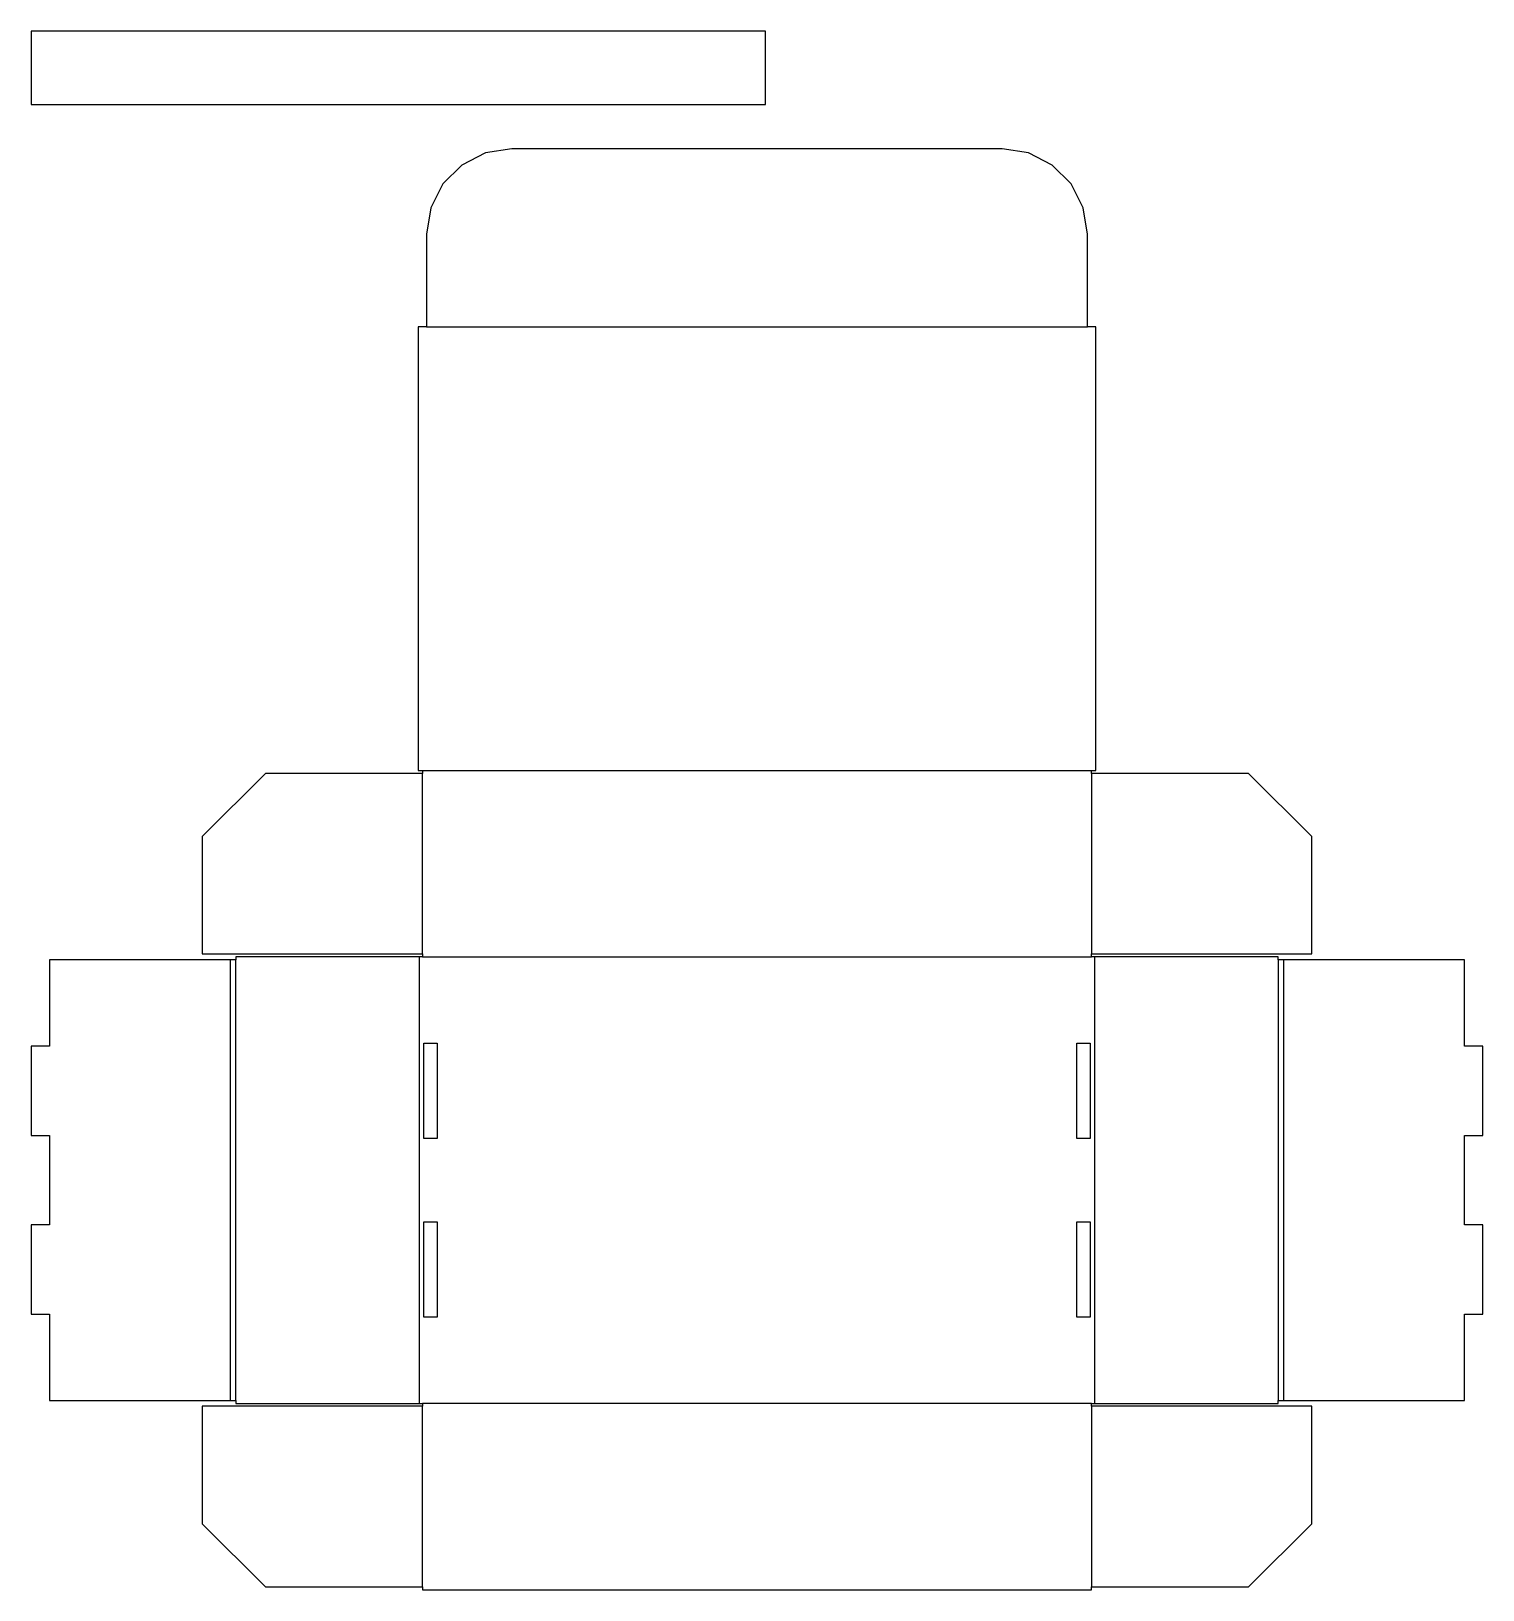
# Model space of a CAD drawing. Header units: millimetres. Extents: x 5 to 203, y 5 to 217.
import ezdxf

# ---------------------------------------------------------------- set-up
doc = ezdxf.new("R2010")
doc.units = ezdxf.units.MM
for name, color, linetype in [('CREASE', 5, 'CONTINUOUS'), ('CUT', 1, 'CONTINUOUS'), ('ENGRAVE', 7, 'CONTINUOUS')]:
    doc.layers.add(name, color=color, linetype=linetype)

msp = doc.modelspace()

# ---------------------------------------------------------------- linework, layer by layer
at = {"layer": 'CREASE'}
for points in [[(58.83, 176.9), (148.83, 176.9)], [(58.28, 116.52), (149.38, 116.52)], [(58.28, 91.54), (58.28, 116.12)], [(149.38, 116.12), (149.38, 91.54)], [(32.12, 30.78), (32.12, 90.74)], [(32.88, 30.78), (32.88, 90.74)], [(57.88, 30.38), (57.88, 91.14)], [(58.28, 91.14), (149.38, 91.14)], [(149.78, 91.14), (149.78, 30.38)], [(174.78, 90.74), (174.78, 30.78)], [(175.54, 90.74), (175.54, 30.78)], [(149.38, 30.38), (58.28, 30.38)], [(58.28, 5.4), (58.28, 29.98)], [(149.38, 29.98), (149.38, 5.4)]]:
    msp.add_lwpolyline(points, dxfattribs=at)
at = {"layer": 'CUT'}
for points in [[(58.28, 30.38), (58.28, 29.98), (28.3, 29.98), (28.3, 14.003), (36.903, 5.4), (58.28, 5.4), (58.28, 5), (149.38, 5), (149.38, 5.4), (170.757, 5.4), (179.36, 14.003), (179.36, 29.98), (149.38, 29.98), (149.38, 30.38), (174.78, 30.38), (174.78, 30.78), (200.16, 30.78), (200.16, 42.532), (202.66, 42.532), (202.66, 54.684), (200.16, 54.684), (200.16, 66.836), (202.66, 66.836), (202.66, 78.988), (200.16, 78.988), (200.16, 90.74), (174.78, 90.74), (174.78, 91.14), (149.38, 91.14), (149.38, 91.54), (179.36, 91.54), (179.36, 107.517), (170.757, 116.12), (149.38, 116.12), (149.38, 116.52), (149.97, 116.52), (149.97, 176.9), (148.83, 176.9), (148.83, 189.505), (148.261, 193.1), (146.608, 196.344), (144.034, 198.918), (140.79, 200.571), (137.195, 201.14), (70.465, 201.14), (66.87, 200.571), (63.626, 198.918), (61.052, 196.344), (59.4, 193.1), (58.83, 189.505), (58.83, 176.9), (57.69, 176.9), (57.69, 116.52), (58.28, 116.52), (58.28, 116.12), (36.903, 116.12), (28.3, 107.517), (28.3, 91.54), (58.28, 91.54), (58.28, 91.14), (32.88, 91.14), (32.88, 90.74), (7.5, 90.74), (7.5, 78.988), (5, 78.988), (5, 66.836), (7.5, 66.836), (7.5, 54.684), (5, 54.684), (5, 42.532), (7.5, 42.532), (7.5, 30.78), (32.88, 30.78), (32.88, 30.38)], [(58.48, 79.388), (60.28, 79.388), (60.28, 66.436), (58.48, 66.436)], [(149.18, 66.436), (147.38, 66.436), (147.38, 79.388), (149.18, 79.388)], [(58.48, 55.084), (60.28, 55.084), (60.28, 42.132), (58.48, 42.132)], [(149.18, 42.132), (147.38, 42.132), (147.38, 55.084), (149.18, 55.084)]]:
    msp.add_lwpolyline(points, close=True, dxfattribs=at)
at = {"layer": 'ENGRAVE'}
msp.add_lwpolyline([(5, 207.14), (105, 207.14), (105, 217.14), (5, 217.14)], close=True, dxfattribs=at)

doc.saveas('drawing.dxf')
